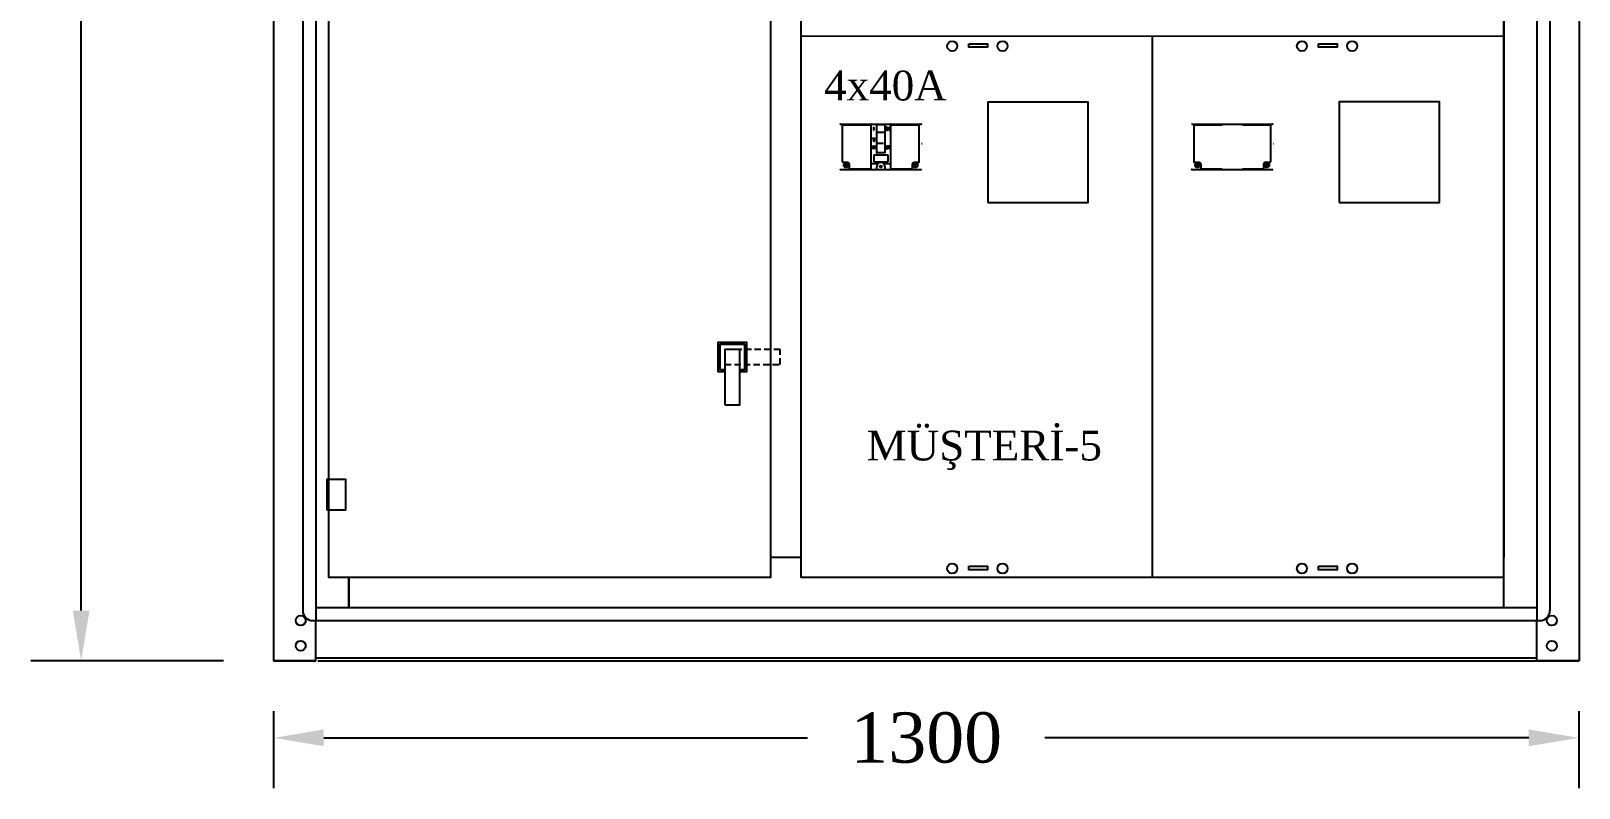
# Model space of a CAD drawing. Header units: metres. Extents: x 665631 to 671054, y 4275967 to 4279024.
# Drawn here: x 666168.8 to 666357.8, y 4276434.2 to 4276526.6 of the extents above; entities that cross this region are included whole.
import ezdxf
from ezdxf.enums import TextEntityAlignment as Align

# ---------------------------------------------------------------- set-up
doc = ezdxf.new("R2010")
doc.units = ezdxf.units.M
doc.linetypes.add('CENTER', pattern=[2, 1.25, -0.25, 0.25, -0.25])
doc.linetypes.add('HIDDEN', pattern=[9.525, 6.35, -3.175])
doc.layers.get('0').update_dxf_attribs({"color": 5, "lineweight": 0})
for name, color, linetype in [('AFB ANTED', 7, 'Continuous'), ('DEFAULT_1', 7, 'CENTER'), ('SUPPLEMENTARY', 7, 'Continuous'), ('Viewport', 7, 'Continuous'), ('VISIBLE', 7, 'Continuous')]:
    doc.layers.add(name, color=color, linetype=linetype)
doc.layers.add('HIDDEN', color=56, linetype='HIDDEN', plot=False)
doc.styles.get("Standard").update_dxf_attribs({"font": 'times.ttf'})
doc.dimstyles.new('ISO-25', dxfattribs={"dimtxt": 2.5, "dimasz": 2.5, "dimexe": 1.25, "dimexo": 0.625, "dimtad": 1, "dimtxsty": 'Standard', "dimcen": 2.5, "dimadec": 0, "dimazin": 0, "dimtfac": 1, "dimtmove": 0, "dimatfit": 3, "dimfxl": 1, "dimarcsym": 0})

# ---------------------------------------------------------------- blocks, each defined once
blk = doc.blocks.new('*D104')
at = {"color": 2, "linetype": 'Continuous', "lineweight": -2, "transparency": 16777216}
for p, q in [((-68399.1, -1038), (-68399.1, -1114.7)), ((-67099.1, -1038), (-67099.1, -1114.7)), ((-68349.1, -1064.7), (-67867.3, -1064.7)), ((-67149.1, -1064.7), (-67630.9, -1064.7))]:
    blk.add_line(p, q, dxfattribs=at)
at = {"color": 2, "linetype": 'Continuous', "lineweight": 30, "transparency": 16777216}
for points in [[(-68349.1, -1056.3), (-68349.1, -1073), (-68399.1, -1064.7)], [(-67149.1, -1056.3), (-67149.1, -1073), (-67099.1, -1064.7)]]:
    blk.add_solid(points, dxfattribs=at)
at = {"layer": 'Defpoints', "color": 0, "linetype": 'Continuous', "lineweight": 30, "transparency": 16777216}
for p in [(-68399.1, -988, 74), (-67099.1, -988, 74), (-67099.1, -1064.7)]:
    blk.add_point(p, dxfattribs=at)
at = {"color": 2, "linetype": 'Continuous', "transparency": 16777216, "insert": (-67749.1, -1064.7), "char_height": 50, "attachment_point": 5}
blk.add_mtext('1300', dxfattribs=at)
blk = doc.blocks.new('*D105')
at = {"layer": 'AFB ANTED', "color": 2, "lineweight": -2, "transparency": 16777216}
for p, q in [((-67799.1, 794), (-68640.7, 794)), ((-68590.7, 744), (-68590.7, 21.2)), ((-68590.7, -938), (-68590.7, -215.2)), ((-68449.1, -988), (-68640.7, -988))]:
    blk.add_line(p, q, dxfattribs=at)
at = {"layer": 'AFB ANTED', "color": 2, "lineweight": 30, "transparency": 16777216}
for points in [[(-68599, 744), (-68582.4, 744), (-68590.7, 794)], [(-68599, -938), (-68582.4, -938), (-68590.7, -988)]]:
    blk.add_solid(points, dxfattribs=at)
at = {"layer": 'Defpoints', "color": 0, "lineweight": 30, "transparency": 16777216}
for p in [(-67749.1, 794, 74), (-68590.7, -988), (-68399.1, -988)]:
    blk.add_point(p, dxfattribs=at)
at = {"layer": 'AFB ANTED', "color": 2, "transparency": 16777216, "insert": (-68590.7, -97), "char_height": 50, "attachment_point": 5, "rotation": 90}
blk.add_mtext('1800', dxfattribs=at)
blk = doc.blocks.new('34800BC')
at = {"layer": 'HIDDEN'}
blk.add_lwpolyline([(62, 40), (62, 55), (7, 55), (7, 40)], close=True, dxfattribs=at)
at = {"layer": 'VISIBLE'}
for points in [[(22, 33), (29, 33), (29, 62), (0, 62), (0, 33), (7, 33)], [(22, 35), (27, 35), (27, 60), (2, 60), (2, 35), (7, 35)]]:
    blk.add_lwpolyline(points, dxfattribs=at)
blk.add_lwpolyline([(7, 0), (22, 0), (22, 55), (7, 55)], close=True, dxfattribs=at)
blk = doc.blocks.new('ANO DETAYI')
at = {"linetype": 'ByBlock', "lineweight": 25, "ltscale": 2.5}
for p, q in [((-68399.077, 794.025, 148), (-68399.077, -987.975, 148)), ((-67099.077, 794.025, 148), (-67099.077, -987.975, 148)), ((-68370.077, 764.025, 148), (-68370.077, -937.992, 148.585)), ((-67128.077, 764.025, 148), (-67128.077, -937.992, 148.585)), ((-68399.077, -952.975, 148), (-68399.077, -952.975, 148)), ((-68399.077, -952.975, 148), (-68399.077, -952.975, 148)), ((-68399.077, -952.975, 148), (-68399.077, -987.975, 148)), ((-68357.077, -987.975, 148), (-68357.077, -947.975, 148)), ((-67141.077, -987.975, 148), (-67141.077, -947.975, 148)), ((-67099.077, -952.975, 148), (-67099.077, -987.975, 148)), ((-68357.077, -984.975, 148), (-67141.077, -984.975, 148)), ((-67153.577, -984.975, 148), (-67141.077, -984.975, 148)), ((-68357.077, -987.975, 148), (-68399.077, -987.975, 148)), ((-68399.077, -987.975, 148), (-68357.077, -987.975, 148)), ((-67141.077, -987.975, 148), (-67099.077, -987.975, 148)), ((-67099.077, -987.975, 148), (-67141.077, -987.975, 148))]:
    blk.add_line(p, q, dxfattribs=at)
at = {"linetype": 'Continuous', "lineweight": 15, "ltscale": 5}
for p, q in [((-68357.077, 764.025, 148), (-68357.077, -947.975, 148)), ((-68357.077, 764.025, 148), (-68357.077, -947.975, 148)), ((-67141.077, 764.025, 148), (-67141.077, -947.975, 148)), ((-67141.077, 764.025, 148), (-67141.077, -947.975, 148))]:
    blk.add_line(p, q, dxfattribs=at)
for p, q in [((-68357.077, 764.025, 148), (-68357.077, -947.975, 148)), ((-67141.077, 764.025, 148), (-67141.077, -947.975, 148)), ((-68357.077, -987.975, 148), (-68357.077, -948.975, 148)), ((-67141.077, -987.975, 148), (-67141.077, -948.975, 148)), ((-68357.077, -987.975, 148), (-68381.077, -987.975, 148)), ((-67141.077, -987.975, 148), (-67117.077, -987.975, 148))]:
    blk.add_line(p, q)
at = {"linetype": 'ByBlock', "lineweight": 25}
for p, q in [((-67174.077, -934.975, 148), (-67174.077, 764.025, 148)), ((-68324.077, -934.975, 148), (-68324.077, -905.153))]:
    blk.add_line(p, q, dxfattribs=at)
at = {"color": 7, "linetype": 'Continuous'}
for p, q in [((-67834.912, -454.856, 2.212), (-67834.931, -454.837, 2.212)), ((-67834.912, -454.837, 2.212), (-67834.931, -454.837, 2.212)), ((-67834.524, -453.712, 2.212), (-67754.241, -453.712, 2.212)), ((-67832.712, -455.07, 2.212), (-67832.712, -491.382, 2.212)), ((-67804.469, -454.682, 2.212), (-67832.324, -454.682, 2.212)), ((-67804.081, -497.978, 2.212), (-67804.081, -454.1, 2.212)), ((-67801.559, -456.777, 2.212), (-67801.559, -459.881, 2.212)), ((-67801.559, -456.777, 2.212), (-67801.171, -456.777, 2.212)), ((-67801.559, -459.881, 2.212), (-67801.171, -459.881, 2.212)), ((-67801.171, -456.777, 2.212), (-67801.171, -459.881, 2.212)), ((-67798.65, -456.742, 2.212), (-67798.65, -482.427, 2.212)), ((-67798.262, -482.331, 2.212), (-67798.262, -455.014, 2.212)), ((-67790.891, -454.626, 2.212), (-67797.874, -454.626, 2.212)), ((-67790.891, -462.188, 2.212), (-67797.874, -462.188, 2.212)), ((-67790.503, -455.014, 2.212), (-67790.503, -482.331, 2.212)), ((-67790.115, -482.427, 2.212), (-67790.115, -456.742, 2.212)), ((-67789.029, -457.503, 2.212), (-67789.067, -457.834, 2.212)), ((-67789.067, -457.834, 2.212), (-67789.067, -458.824, 2.212)), ((-67789.067, -458.824, 2.212), (-67789.029, -459.154, 2.212)), ((-67788.953, -457.239, 2.212), (-67789.029, -457.503, 2.212)), ((-67789.029, -459.154, 2.212), (-67788.953, -459.418, 2.212)), ((-67788.8, -456.975, 2.212), (-67788.953, -457.239, 2.212)), ((-67788.953, -459.418, 2.212), (-67788.8, -459.682, 2.212)), ((-67788.8, -457.569, 2.212), (-67788.838, -457.834, 2.212)), ((-67788.838, -457.834, 2.212), (-67788.838, -458.824, 2.212)), ((-67788.838, -458.824, 2.212), (-67788.8, -459.088, 2.212)), ((-67788.648, -456.843, 2.212), (-67788.8, -456.975, 2.212)), ((-67788.724, -457.371, 2.212), (-67788.8, -457.569, 2.212)), ((-67788.8, -459.088, 2.212), (-67788.724, -459.286, 2.212)), ((-67788.8, -459.682, 2.212), (-67788.648, -459.815, 2.212)), ((-67788.61, -457.239, 2.212), (-67788.724, -457.371, 2.212)), ((-67788.724, -459.286, 2.212), (-67788.61, -459.418, 2.212)), ((-67788.457, -456.777, 2.212), (-67788.648, -456.843, 2.212)), ((-67788.648, -459.815, 2.212), (-67788.457, -459.881, 2.212)), ((-67788.457, -457.173, 2.212), (-67788.61, -457.239, 2.212)), ((-67788.61, -459.418, 2.212), (-67788.457, -459.484, 2.212)), ((-67788.457, -456.777, 2.212), (-67788.152, -456.777, 2.212)), ((-67788.457, -457.173, 2.212), (-67788.152, -457.173, 2.212)), ((-67788.457, -459.484, 2.212), (-67788.152, -459.484, 2.212)), ((-67788.457, -459.881, 2.212), (-67788.152, -459.881, 2.212)), ((-67788.152, -456.777, 2.212), (-67787.961, -456.843, 2.212)), ((-67788.152, -457.173, 2.212), (-67787.999, -457.239, 2.212)), ((-67787.999, -459.418, 2.212), (-67788.152, -459.484, 2.212)), ((-67787.961, -459.815, 2.212), (-67788.152, -459.881, 2.212)), ((-67787.999, -457.239, 2.212), (-67787.885, -457.371, 2.212)), ((-67787.885, -459.286, 2.212), (-67787.999, -459.418, 2.212)), ((-67787.961, -456.843, 2.212), (-67787.808, -456.975, 2.212)), ((-67787.808, -459.682, 2.212), (-67787.961, -459.815, 2.212)), ((-67787.885, -457.371, 2.212), (-67787.808, -457.569, 2.212)), ((-67787.808, -459.088, 2.212), (-67787.885, -459.286, 2.212)), ((-67787.808, -456.975, 2.212), (-67787.656, -457.239, 2.212)), ((-67787.808, -457.569, 2.212), (-67787.77, -457.834, 2.212)), ((-67787.77, -458.824, 2.212), (-67787.808, -459.088, 2.212)), ((-67787.656, -459.418, 2.212), (-67787.808, -459.682, 2.212)), ((-67787.77, -457.834, 2.212), (-67787.77, -458.824, 2.212)), ((-67787.656, -457.239, 2.212), (-67787.579, -457.503, 2.212)), ((-67787.579, -459.154, 2.212), (-67787.656, -459.418, 2.212)), ((-67787.579, -457.503, 2.212), (-67787.541, -457.834, 2.212)), ((-67787.541, -458.824, 2.212), (-67787.579, -459.154, 2.212)), ((-67787.541, -457.834, 2.212), (-67787.541, -458.824, 2.212)), ((-67787.236, -456.777, 2.212), (-67787.236, -459.881, 2.212)), ((-67787.236, -456.777, 2.212), (-67786.893, -456.777, 2.212)), ((-67787.236, -459.881, 2.212), (-67787.007, -459.881, 2.212)), ((-67787.007, -457.173, 2.212), (-67787.007, -459.881, 2.212)), ((-67787.007, -457.173, 2.212), (-67786.054, -459.881, 2.212)), ((-67786.893, -456.777, 2.212), (-67785.939, -459.418, 2.212)), ((-67786.054, -459.881, 2.212), (-67785.71, -459.881, 2.212)), ((-67785.939, -456.777, 2.212), (-67785.939, -459.418, 2.212)), ((-67785.939, -456.777, 2.212), (-67785.71, -456.777, 2.212)), ((-67785.71, -456.777, 2.212), (-67785.71, -459.881, 2.212)), ((-67784.683, -454.1, 2.212), (-67784.683, -497.978, 2.212)), ((-67756.44, -454.682, 2.212), (-67784.295, -454.682, 2.212)), ((-67756.052, -491.382, 2.212), (-67756.052, -455.07, 2.212)), ((-67484.912, -454.812, 1.474), (-67484.931, -454.794, 1.474)), ((-67484.912, -454.794, 1.474), (-67484.931, -454.794, 1.474)), ((-67484.524, -453.668, 1.474), (-67404.241, -453.668, 1.474)), ((-67482.712, -455.026, 1.474), (-67482.712, -491.339, 1.474)), ((-67454.469, -454.638, 1.474), (-67482.324, -454.638, 1.474)), ((-67406.44, -454.638, 1.474), (-67434.295, -454.638, 1.474)), ((-67406.052, -491.339, 1.474), (-67406.052, -455.026, 1.474)), ((-67802.723, -467.64, 2.212), (-67802.723, -468.028, 2.212)), ((-67802.723, -467.64, 2.212), (-67800.008, -467.64, 2.212)), ((-67802.723, -468.028, 2.212), (-67801.559, -468.028, 2.212)), ((-67802.141, -469.191, 2.212), (-67801.365, -471.519, 2.212)), ((-67802.141, -469.191, 2.212), (-67801.559, -469.191, 2.212)), ((-67801.559, -468.028, 2.212), (-67801.559, -469.191, 2.212)), ((-67800.59, -469.191, 2.212), (-67801.365, -471.519, 2.212)), ((-67801.171, -468.028, 2.212), (-67801.171, -469.191, 2.212)), ((-67801.171, -468.028, 2.212), (-67800.008, -468.028, 2.212)), ((-67801.171, -469.191, 2.212), (-67800.59, -469.191, 2.212)), ((-67800.008, -467.64, 2.212), (-67800.008, -468.028, 2.212)), ((-67797.874, -472.597, 2.212), (-67791.667, -472.597, 2.212)), ((-67789.575, -476.125, 2.212), (-67789.61, -476.455, 2.212)), ((-67789.61, -476.455, 2.212), (-67789.61, -477.446, 2.212)), ((-67789.61, -477.446, 2.212), (-67789.575, -477.776, 2.212)), ((-67789.505, -475.861, 2.212), (-67789.575, -476.125, 2.212)), ((-67789.575, -477.776, 2.212), (-67789.505, -478.04, 2.212)), ((-67789.364, -475.597, 2.212), (-67789.505, -475.861, 2.212)), ((-67789.364, -476.191, 2.212), (-67789.399, -476.455, 2.212)), ((-67789.399, -476.455, 2.212), (-67789.399, -477.446, 2.212)), ((-67789.399, -477.446, 2.212), (-67789.364, -477.71, 2.212)), ((-67789.224, -475.465, 2.212), (-67789.364, -475.597, 2.212)), ((-67789.294, -475.993, 2.212), (-67789.364, -476.191, 2.212)), ((-67789.364, -477.71, 2.212), (-67789.294, -477.908, 2.212)), ((-67789.188, -475.861, 2.212), (-67789.294, -475.993, 2.212)), ((-67789.048, -475.399, 2.212), (-67789.224, -475.465, 2.212)), ((-67789.048, -475.795, 2.212), (-67789.188, -475.861, 2.212)), ((-67789.048, -475.399, 2.212), (-67788.766, -475.399, 2.212)), ((-67789.048, -475.795, 2.212), (-67788.766, -475.795, 2.212)), ((-67788.766, -475.399, 2.212), (-67788.59, -475.465, 2.212)), ((-67788.766, -475.795, 2.212), (-67788.626, -475.861, 2.212)), ((-67788.626, -475.861, 2.212), (-67788.52, -475.993, 2.212)), ((-67788.59, -475.465, 2.212), (-67788.45, -475.597, 2.212)), ((-67788.52, -475.993, 2.212), (-67788.45, -476.191, 2.212)), ((-67788.45, -477.71, 2.212), (-67788.52, -477.908, 2.212)), ((-67788.45, -475.597, 2.212), (-67788.309, -475.861, 2.212)), ((-67788.45, -476.191, 2.212), (-67788.414, -476.455, 2.212)), ((-67788.414, -477.446, 2.212), (-67788.45, -477.71, 2.212)), ((-67788.414, -476.455, 2.212), (-67788.414, -477.446, 2.212)), ((-67788.309, -475.861, 2.212), (-67788.239, -476.125, 2.212)), ((-67788.239, -477.776, 2.212), (-67788.309, -478.04, 2.212)), ((-67788.239, -476.125, 2.212), (-67788.203, -476.455, 2.212)), ((-67788.203, -477.446, 2.212), (-67788.239, -477.776, 2.212)), ((-67788.203, -476.455, 2.212), (-67788.203, -477.446, 2.212)), ((-67787.922, -475.399, 2.212), (-67787.922, -478.502, 2.212)), ((-67787.922, -475.399, 2.212), (-67786.656, -475.399, 2.212)), ((-67787.711, -475.795, 2.212), (-67787.711, -476.653, 2.212)), ((-67787.711, -475.795, 2.212), (-67786.656, -475.795, 2.212)), ((-67787.711, -476.653, 2.212), (-67786.796, -476.653, 2.212)), ((-67787.711, -477.05, 2.212), (-67787.711, -478.502, 2.212)), ((-67787.711, -477.05, 2.212), (-67786.796, -477.05, 2.212)), ((-67786.796, -476.653, 2.212), (-67786.796, -477.05, 2.212)), ((-67786.656, -475.399, 2.212), (-67786.656, -475.795, 2.212)), ((-67786.374, -475.399, 2.212), (-67786.374, -478.502, 2.212)), ((-67786.374, -475.399, 2.212), (-67785.108, -475.399, 2.212)), ((-67786.163, -475.795, 2.212), (-67786.163, -476.653, 2.212)), ((-67786.163, -475.795, 2.212), (-67785.108, -475.795, 2.212)), ((-67786.163, -476.653, 2.212), (-67785.249, -476.653, 2.212)), ((-67786.163, -477.05, 2.212), (-67786.163, -478.502, 2.212)), ((-67786.163, -477.05, 2.212), (-67785.249, -477.05, 2.212)), ((-67785.249, -476.653, 2.212), (-67785.249, -477.05, 2.212)), ((-67785.108, -475.399, 2.212), (-67785.108, -475.795, 2.212)), ((-67753.833, -462.596, 2.212), (-67753.853, -462.596, 2.212)), ((-67753.852, -462.615, 2.212), (-67753.833, -462.596, 2.212)), ((-67753.345, -473.304, 2.212), (-67753.733, -473.304, 2.212)), ((-67403.833, -462.553, 1.474), (-67403.853, -462.553, 1.474)), ((-67403.852, -462.571, 1.474), (-67403.833, -462.553, 1.474)), ((-67403.344, -473.26, 1.474), (-67403.732, -473.26, 1.474)), ((-67832.324, -491.77, 2.212), (-67827.358, -491.77, 2.212)), ((-67825.806, -493.322, 2.212), (-67825.806, -497.978, 2.212)), ((-67797.587, -493.167, 2.212), (-67803.693, -493.167, 2.212)), ((-67801.365, -484.244, 2.212), (-67801.365, -491.227, 2.212)), ((-67801.365, -484.244, 2.212), (-67787.399, -484.244, 2.212)), ((-67801.365, -491.227, 2.212), (-67787.399, -491.227, 2.212)), ((-67798.097, -482.331, 2.212), (-67798.262, -482.331, 2.212)), ((-67790.891, -482.402, 2.212), (-67797.874, -482.402, 2.212)), ((-67785.071, -493.167, 2.212), (-67791.177, -493.167, 2.212)), ((-67790.503, -482.331, 2.212), (-67790.669, -482.331, 2.212)), ((-67789.505, -478.04, 2.212), (-67789.364, -478.304, 2.212)), ((-67789.364, -478.304, 2.212), (-67789.224, -478.436, 2.212)), ((-67789.294, -477.908, 2.212), (-67789.188, -478.04, 2.212)), ((-67789.224, -478.436, 2.212), (-67789.048, -478.502, 2.212)), ((-67789.188, -478.04, 2.212), (-67789.048, -478.106, 2.212)), ((-67789.048, -478.106, 2.212), (-67788.766, -478.106, 2.212)), ((-67789.048, -478.502, 2.212), (-67788.766, -478.502, 2.212)), ((-67788.626, -478.04, 2.212), (-67788.766, -478.106, 2.212)), ((-67788.59, -478.436, 2.212), (-67788.766, -478.502, 2.212)), ((-67788.52, -477.908, 2.212), (-67788.626, -478.04, 2.212)), ((-67788.45, -478.304, 2.212), (-67788.59, -478.436, 2.212)), ((-67788.309, -478.04, 2.212), (-67788.45, -478.304, 2.212)), ((-67787.922, -478.502, 2.212), (-67787.711, -478.502, 2.212)), ((-67787.399, -484.244, 2.212), (-67787.399, -491.227, 2.212)), ((-67786.374, -478.502, 2.212), (-67786.163, -478.502, 2.212)), ((-67762.958, -497.978, 2.212), (-67762.958, -493.322, 2.212)), ((-67761.406, -491.77, 2.212), (-67756.44, -491.77, 2.212)), ((-67482.324, -491.727, 1.474), (-67477.358, -491.727, 1.474)), ((-67475.806, -493.279, 1.474), (-67475.806, -497.934, 1.474)), ((-67412.958, -497.934, 1.474), (-67412.958, -493.279, 1.474)), ((-67411.406, -491.727, 1.474), (-67406.44, -491.727, 1.474)), ((-67834.757, -498.986, 2.212), (-67753.833, -498.986, 2.212)), ((-67825.419, -498.366, 2.212), (-67804.469, -498.366, 2.212)), ((-67798.456, -498.831, 2.212), (-67798.456, -495.883, 2.212)), ((-67790.309, -495.883, 2.212), (-67790.309, -498.831, 2.212)), ((-67784.295, -498.366, 2.212), (-67763.346, -498.366, 2.212)), ((-67754.221, -499.374, 2.212), (-67753.833, -498.986, 2.212)), ((-67484.757, -498.943, 1.474), (-67403.833, -498.943, 1.474)), ((-67475.418, -498.322, 1.474), (-67454.469, -498.322, 1.474)), ((-67434.295, -498.322, 1.474), (-67413.346, -498.322, 1.474)), ((-67404.221, -499.331, 1.474), (-67403.833, -498.943, 1.474)), ((-68357.077, -934.975, 148), (-67141.077, -934.975, 148)), ((-68360.077, -947.975, 148), (-67138.077, -947.975, 148)), ((-68355.077, -987.975, 74), (-67139.077, -987.975, 74))]:
    blk.add_line(p, q, dxfattribs=at)
for points, elevation in [([(-67687.943, -531.739), (-67587.943, -531.739), (-67587.943, -431.739), (-67687.943, -431.739)], 38.475), ([(-67337.943, -531.71), (-67237.943, -531.71), (-67237.943, -431.71), (-67337.943, -431.71)], 36.932), ([(-68346.077, -837.653), (-68327.077, -837.653), (-68327.077, -807.653), (-68346.077, -807.653)], 152.149)]:
    blk.add_lwpolyline(points, close=True, dxfattribs=dict(at, elevation=elevation))
for centre, radius in [((-67801.365, -476.951, 2.212), 1.552), ((-67801.365, -476.951, 2.212), 1.164), ((-67828.91, -494.719, 2.212), 2.328), ((-67759.854, -494.719, 2.212), 2.328), ((-67478.91, -494.675, 1.474), 2.328), ((-67409.854, -494.675, 1.474), 2.328), ((-67828.91, -494.719, 2.212), 1.125), ((-67828.91, -494.719, 2.212), 1.028), ((-67794.382, -495.883, 2.212), 1.047), ((-67759.854, -494.719, 2.212), 1.125), ((-67759.854, -494.719, 2.212), 1.028), ((-67478.91, -494.675, 1.474), 1.125), ((-67478.91, -494.675, 1.474), 1.028), ((-67409.854, -494.675, 1.474), 1.125), ((-67409.854, -494.675, 1.474), 1.028)]:
    blk.add_circle(centre, radius, dxfattribs=at)
at = {"linetype": 'Continuous'}
for centre in [(-68372.077, -947.975, 148), (-67126.077, -947.975, 148), (-68372.077, -972.975, 148), (-67126.077, -972.975, 148)]:
    blk.add_circle(centre, 5, dxfattribs=at)
at = {"color": 7, "linetype": 'Continuous'}
for centre, radius, start, end in [((-67834.524, -454.1, 2.212), 0.388, 90, 180), ((-67832.324, -455.07, 2.212), 0.388, 90, 180), ((-67804.469, -455.07, 2.212), 0.388, 0, 90), ((-67803.693, -454.1, 2.212), 0.388, 90, 180), ((-67798.262, -458.113, 2.212), 0.388, 90, 180), ((-67790.503, -458.113, 2.212), 0.388, 0, 90), ((-67785.071, -454.1, 2.212), 0.388, 0, 90), ((-67784.295, -455.07, 2.212), 0.388, 90, 180), ((-67756.44, -455.07, 2.212), 0.388, 0, 90), ((-67754.241, -454.1, 2.212), 0.388, 0, 90), ((-67484.524, -454.056, 1.474), 0.388, 90, 180), ((-67482.324, -455.026, 1.474), 0.388, 90, 180), ((-67406.44, -455.026, 1.474), 0.388, 0, 90), ((-67404.241, -454.056, 1.474), 0.388, 0, 90), ((-67832.324, -491.382, 2.212), 0.388, 180, 270), ((-67827.358, -493.322, 2.212), 1.552, 0, 90), ((-67803.693, -492.779, 2.212), 0.388, 180, 270), ((-67798.262, -481.943, 2.212), 0.388, 180, 270), ((-67794.382, -495.883, 2.212), 4.074, 0, 180), ((-67797.587, -492.779, 2.212), 0.388, 270, 315.92079), ((-67791.177, -492.779, 2.212), 0.388, 224.07921, 270), ((-67790.503, -481.943, 2.212), 0.388, 270, 0), ((-67785.071, -492.779, 2.212), 0.388, 270, 0), ((-67761.406, -493.322, 2.212), 1.552, 90, 180), ((-67756.44, -491.382, 2.212), 0.388, 270, 0), ((-67482.324, -491.339, 1.474), 0.388, 180, 270), ((-67477.358, -493.279, 1.474), 1.552, 0, 90), ((-67411.406, -493.279, 1.474), 1.552, 90, 180), ((-67406.44, -491.339, 1.474), 0.388, 270, 0), ((-67834.543, -499.374, 2.212), 0.388, 90, 180), ((-67834.757, -498.831, 2.212), 0.155, 180, 270), ((-67825.419, -497.978, 2.212), 0.388, 180, 270), ((-67804.469, -497.978, 2.212), 0.388, 270, 0), ((-67798.611, -498.831, 2.212), 0.155, 270, 0), ((-67790.154, -498.831, 2.212), 0.155, 180, 270), ((-67784.295, -497.978, 2.212), 0.388, 180, 270), ((-67763.346, -497.978, 2.212), 0.388, 270, 0), ((-67754.008, -498.831, 2.212), 0.155, 270, 0), ((-67484.543, -499.331, 1.474), 0.388, 90, 180), ((-67484.757, -498.787, 1.474), 0.155, 180, 270), ((-67475.418, -497.934, 1.474), 0.388, 180, 270), ((-67413.346, -497.934, 1.474), 0.388, 270, 0), ((-67404.008, -498.787, 1.474), 0.155, 270, 0)]:
    blk.add_arc(centre, radius, start, end, dxfattribs=at)
at = {"extrusion": (2.4644e-17, -0.05849, 0.998288)}
blk.add_arc((-68360.077, -927.695, 203.194), 10, 180, 270, dxfattribs=at)
at = {"extrusion": (0, -0.05849, 0.998288)}
blk.add_arc((-67138.077, -927.695, 203.194), 10, 270, 0, dxfattribs=at)
at = {"color": 7, "linetype": 'Continuous'}
for points, start_tangent, end_tangent in [([(-67798.262, -455.014, 2.212), (-67798.243, -454.896, 2.212), (-67798.192, -454.792, 2.212), (-67798.11, -454.706, 2.212), (-67798.003, -454.648, 2.212), (-67797.877, -454.626, 2.212), (-67797.874, -454.626, 2.212)], (0, 19.708029), (19.70802638, -0.01017119)), ([(-67798.262, -462.576, 2.212), (-67798.238, -462.443, 2.212), (-67798.173, -462.329, 2.212), (-67798.075, -462.244, 2.212), (-67797.949, -462.195, 2.212), (-67797.874, -462.188, 2.212)], (0, 19.708029), (19.70802831, 0.00522715)), ([(-67790.503, -455.014, 2.212), (-67790.521, -454.896, 2.212), (-67790.573, -454.792, 2.212), (-67790.655, -454.706, 2.212), (-67790.762, -454.648, 2.212), (-67790.887, -454.626, 2.212), (-67790.891, -454.626, 2.212)], (0, 19.708029), (-19.70802638, -0.01017117)), ([(-67790.503, -462.576, 2.212), (-67790.526, -462.443, 2.212), (-67790.591, -462.329, 2.212), (-67790.69, -462.244, 2.212), (-67790.816, -462.195, 2.212), (-67790.891, -462.188, 2.212)], (0, 19.708029), (-19.70802831, 0.00522715)), ([(-67798.262, -472.594, 2.212), (-67798.243, -472.595, 2.212), (-67798.188, -472.596, 2.212), (-67798.102, -472.597, 2.212), (-67797.994, -472.597, 2.212), (-67797.874, -472.597, 2.212)], (0, -19.708029), (19.708029, 0)), ([(-67797.874, -482.402, 2.212), (-67797.996, -482.383, 2.212), (-67798.103, -482.328, 2.212), (-67798.187, -482.243, 2.212), (-67798.242, -482.136, 2.212), (-67798.262, -482.014, 2.212)], (-19.708029, 0), (0, 19.708029)), ([(-67790.503, -482.014, 2.212), (-67790.526, -482.147, 2.212), (-67790.591, -482.261, 2.212), (-67790.69, -482.346, 2.212), (-67790.816, -482.395, 2.212), (-67790.891, -482.402, 2.212)], (0, -19.708029), (-19.70802831, -0.00522715))]:
    blk.add_spline(points, degree=3, dxfattribs=dict(at, start_tangent=start_tangent, end_tangent=end_tangent))
at = {"layer": 'AFB ANTED'}
for p, q in [((-67874.077, 734.021, 148), (-67874.077, -905.153, 150.986)), ((-67174.077, 163.992, 110.934), (-67174.077, -885.153, 150.949)), ((-67874.079, -366.11, 76.212), (-67174.079, -366.022, 74.737)), ((-67524.091, -366.066, 109.327), (-67524.093, -905.153, 152.553)), ((-68324.077, -905.153), (-68324.077, -934.975, 148)), ((-67174.077, -905.153, 150.949), (-67874.077, -905.153, 6.203))]:
    blk.add_line(p, q, dxfattribs=at)
at = {"layer": 'AFB ANTED', "color": 4}
blk.add_line((-67874.077, -885.153, 150.986), (-67904.077, -885.153, 152.149), dxfattribs=at)
for points, elevation in [([(-68344.077, 734.021), (-67904.077, 734.021), (-67904.077, -905.153), (-68344.077, -905.153)], 148), ([(-67706.847, -373.681), (-67688.042, -373.681), (-67688.042, -377.263), (-67706.847, -377.263)], -38.673), ([(-67358.593, -373.681), (-67339.788, -373.681), (-67339.788, -377.263), (-67358.593, -377.263)], -38.673), ([(-67706.847, -893.725), (-67688.042, -893.725), (-67688.042, -897.307), (-67706.847, -897.307)], -38.673), ([(-67358.593, -893.725), (-67339.788, -893.725), (-67339.788, -897.307), (-67358.593, -897.307)], -38.673)]:
    blk.add_lwpolyline(points, close=True, dxfattribs=dict(at, elevation=elevation))
for centre in [(-67723.218, -376.066, 109.327), (-67673.218, -376.066, 109.327), (-67374.964, -376.066, 109.327), (-67324.964, -376.066, 109.327), (-67723.218, -896.11, 109.327), (-67673.218, -896.11, 109.327), (-67374.964, -896.11, 109.327), (-67324.964, -896.11, 109.327)]:
    blk.add_circle(centre, 5, dxfattribs=at)
at = {"layer": 'DEFAULT_1', "color": 2, "linetype": 'CENTER'}
blk.add_line((-67795.42, -495.883, 2.212), (-67793.353, -495.883, 2.212), dxfattribs=at)
at = {"layer": 'Viewport'}
for p, q in [((-68399.077, -987.975, 148), (-68357.077, -987.975, 148)), ((-67099.077, -987.975, 148), (-67141.077, -987.975, 148))]:
    blk.add_line(p, q, dxfattribs=at)
at = {"layer": 'VISIBLE'}
blk.add_blockref('34800BC', (-67956.707, -733.062, 152.149), dxfattribs=at)
at = {"layer": 'SUPPLEMENTARY', "color": 2, "width": 1.000667}
blk.add_text('4x40A', height=29.7, dxfattribs=at).set_placement((-67789.739, -430.223, 112.475), align=Align.CENTER)
blk.add_text('MÜŞTERİ-5', height=29.7, dxfattribs=at).set_placement((-67574.128, -788.538, 38.475), align=Align.RIGHT)
at = {"color": 7, "linetype": 'Continuous'}
dim = blk.add_linear_dim(base=(-67099.077, -1064.658, 74), p1=(-68399.077, -987.975, 148), p2=(-67099.077, -987.975, 148), dimstyle='ISO-25', override={"dimtxt": 50, "dimasz": 50, "dimexe": 50, "dimexo": 50, "dimgap": 50, "dimtad": 0, "dimcen": 50, "dimclrd": 2, "dimclre": 2, "dimclrt": 2}, dxfattribs=at)
dim.commit()
dim.dimension.update_dxf_attribs({"geometry": '*D104', "text_midpoint": (-67749.077, -1064.658, 74)})
at = {"layer": 'AFB ANTED'}
dim = blk.add_linear_dim(base=(-68590.71, -987.975, 74), p1=(-67749.077, 794.025, 148), p2=(-68399.077, -987.975, 74), angle=90, text='1800', dimstyle='ISO-25', override={"dimtxt": 50, "dimasz": 50, "dimexe": 50, "dimexo": 50, "dimgap": 50, "dimtad": 0, "dimcen": 50, "dimclrd": 2, "dimclre": 2, "dimclrt": 2}, dxfattribs=at)
dim.commit()
dim.dimension.update_dxf_attribs({"geometry": '*D105', "text_midpoint": (-68590.71, -96.975, 74)})

msp = doc.modelspace()

# ---------------------------------------------------------------- block references
at = {"layer": 'AFB ANTED', "color": 4, "xscale": 0.1226459346474079, "yscale": 0.1226459346474079, "zscale": 0.1226459346474079}
msp.add_blockref('ANO DETAYI', (674587.27, 4276570.86), dxfattribs=at)

doc.saveas('drawing.dxf')
